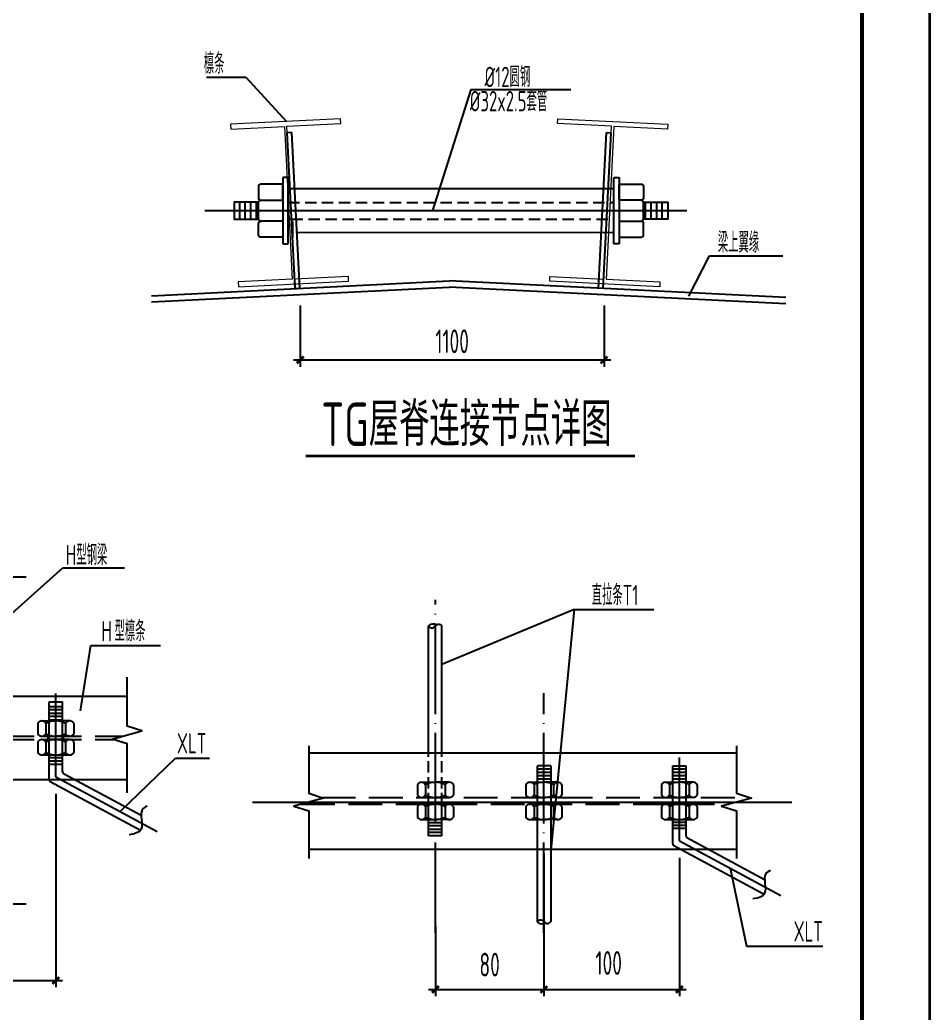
# Model space of a CAD drawing. Extents: x 447413 to 2975780, y -1432727 to 1301644.
# Drawn here: x 2723206 to 2743378, y -527105 to -505126 of the extents above; entities that cross this region are included whole.
import ezdxf
from ezdxf.enums import TextEntityAlignment as Align

# ---------------------------------------------------------------- set-up
doc = ezdxf.new("R2010")
doc.units = 0
doc.header["$LTSCALE"] = 1000
doc.header["$MEASUREMENT"] = 0
for name, pattern in [('ACAD_ISO04W100', [30.5, 24, -3, 0.5, -3]), ('CENTER', [50.8, 31.75, -6.35, 6.35, -6.35]), ('DASH', [0.35, 0.25, -0.1]), ('DASHED2', [0.375, 0.25, -0.125]), ('DOTE', [2.42, 2, -0.2, 0.02, -0.2])]:
    doc.linetypes.add(name, pattern=pattern)
for name, color, linetype in [('AXIS', 3, 'Continuous'), ('AXIS_DIM', 3, 'Continuous'), ('BLOT', 135, 'Continuous'), ('COLU_DE_NUM', 7, 'Continuous'), ('DIM_SYMB', 3, 'Continuous'), ('DOTE', 1, 'Continuous'), ('LAYER2', 1, 'Continuous'), ('PUB_TEXT', 7, 'Continuous'), ('TEXT', 6, 'Continuous'), ('THIN', 7, 'Continuous'), ('zc', 7, 'Continuous'), ('图框', 253, 'Continuous'), ('文字', 3, 'Continuous'), ('标注', 2, 'Continuous')]:
    doc.layers.add(name, color=color, linetype=linetype)
doc.layers.add('檩条', color=7, linetype='Continuous', lineweight=18)
doc.styles.add('TSSD_Dimension', font='sysz.shx', dxfattribs={"width": 0.7, "bigfont": 'syfs.shx'})
doc.styles.add('TSSD_Label', font='Tssdeng.shx', dxfattribs={"width": 0.7, "bigfont": 'hztxt.shx'})
doc.dimstyles.new('TSSD_10_150', dxfattribs={"dimtxt": 525, "dimasz": 150, "dimexe": 150, "dimexo": 375, "dimgap": 150, "dimtad": 1, "dimdec": 0, "dimlfac": 0.066667, "dimzin": 0, "dimdsep": 46, "dimtxsty": 'TSSD_Dimension', "dimblk": 'ARCHTICK', "dimblk1": 'ARCHTICK', "dimblk2": 'ARCHTICK', "dimcen": 0, "dimdle": 150, "dimclrt": 7, "dimadec": 0, "dimazin": 0, "dimtfac": 1, "dimtdec": 0, "dimtix": 1, "dimtmove": 2, "dimatfit": 3, "dimfxl": 0, "dimtolj": 1, "dimtzin": 0, "dimarcsym": 0})

# ---------------------------------------------------------------- blocks, each defined once
blk = doc.blocks.new('A$C6B0021A6')
at = {"layer": '图框', "color": 2, "const_width": 40, "elevation": -84000}
blk.add_lwpolyline([(20, 84120), (118920, 84120), (118920, 20), (20, 20)], close=True, dxfattribs=at)
at = {"layer": '图框', "color": 153, "const_width": 58, "elevation": -84000}
blk.add_lwpolyline([(111420, 1020), (2520, 1020), (2520, 83120), (111420, 83120)], close=True, dxfattribs=at)
blk = doc.blocks.new('_ArchTick')
at = {"color": 0, "linetype": 'ByBlock', "const_width": 0.4}
blk.add_lwpolyline([(-0.5, -0.5), (0.5, 0.5)], dxfattribs=at)
blk = doc.blocks.new('*D1616')
at = {"layer": 'AXIS_DIM', "color": 0, "lineweight": -2, "transparency": 16777216}
for p, q in [((2732405, -525178), (2732405, -526730)), ((2734805, -525178), (2734805, -526730)), ((2732255, -526580), (2734955, -526580))]:
    blk.add_line(p, q, dxfattribs=at)
at = {"layer": 'Defpoints', "color": 0, "transparency": 16777216}
for p in [(2732405, -524803), (2734805, -524803), (2734805, -526580)]:
    blk.add_point(p, dxfattribs=at)
at = {"layer": 'AXIS_DIM', "color": 0, "lineweight": -2, "transparency": 16777216, "xscale": 150, "yscale": 150, "zscale": 150, "rotation": 180}
blk.add_blockref('_ArchTick', (2732405, -526580), dxfattribs=at)
at = {"layer": 'AXIS_DIM', "color": 0, "lineweight": -2, "transparency": 16777216, "xscale": 150, "yscale": 150, "zscale": 150}
blk.add_blockref('_ArchTick', (2734805, -526580), dxfattribs=at)
at = {"layer": 'AXIS_DIM', "color": 7, "transparency": 16777216, "insert": (2733605, -526032), "char_height": 525, "attachment_point": 5, "style": 'TSSD_Dimension'}
blk.add_mtext('\\A1;80', dxfattribs=at)
blk = doc.blocks.new('*D1617')
at = {"layer": 'AXIS_DIM', "color": 0, "lineweight": -2, "transparency": 16777216}
for p, q in [((2734805, -523570), (2734805, -526730)), ((2737805, -523669), (2737805, -526730)), ((2734655, -526580), (2737955, -526580))]:
    blk.add_line(p, q, dxfattribs=at)
at = {"layer": 'Defpoints', "color": 0, "transparency": 16777216}
for p in [(2734805, -523195), (2737805, -523294), (2737805, -526580)]:
    blk.add_point(p, dxfattribs=at)
at = {"layer": 'AXIS_DIM', "color": 0, "lineweight": -2, "transparency": 16777216, "xscale": 150, "yscale": 150, "zscale": 150, "rotation": 180}
blk.add_blockref('_ArchTick', (2734805, -526580), dxfattribs=at)
at = {"layer": 'AXIS_DIM', "color": 0, "lineweight": -2, "transparency": 16777216, "xscale": 150, "yscale": 150, "zscale": 150}
blk.add_blockref('_ArchTick', (2737805, -526580), dxfattribs=at)
at = {"layer": 'AXIS_DIM', "color": 7, "transparency": 16777216, "insert": (2736241, -525995), "char_height": 525, "attachment_point": 5, "style": 'TSSD_Dimension'}
blk.add_mtext('\\A1;100', dxfattribs=at)
blk = doc.blocks.new('*D1619')
at = {"layer": 'AXIS_DIM', "color": 0, "lineweight": -2, "transparency": 16777216}
for p, q in [((2724003, -522252), (2724003, -526532)), ((2720722, -525657), (2720722, -526532)), ((2720572, -526382), (2724153, -526382))]:
    blk.add_line(p, q, dxfattribs=at)
at = {"layer": 'Defpoints', "color": 0, "transparency": 16777216}
for p in [(2724003, -521877), (2720722, -525282), (2724003, -526382)]:
    blk.add_point(p, dxfattribs=at)
at = {"layer": 'AXIS_DIM', "color": 0, "lineweight": -2, "transparency": 16777216, "xscale": 150, "yscale": 150, "zscale": 150, "rotation": 180}
blk.add_blockref('_ArchTick', (2720722, -526382), dxfattribs=at)
at = {"layer": 'AXIS_DIM', "color": 0, "lineweight": -2, "transparency": 16777216, "xscale": 150, "yscale": 150, "zscale": 150}
blk.add_blockref('_ArchTick', (2724003, -526382), dxfattribs=at)
at = {"layer": 'AXIS_DIM', "color": 7, "transparency": 16777216, "insert": (2722362, -525970), "char_height": 525, "attachment_point": 5, "style": 'TSSD_Dimension'}
blk.add_mtext('\\A1;100', dxfattribs=at)
blk = doc.blocks.new('*D1620')
at = {"layer": 'AXIS_DIM', "color": 0, "lineweight": -2, "transparency": 16777216}
for p, q in [((2729413, -511443), (2729413, -512801)), ((2736137, -511449), (2736137, -512801)), ((2729263, -512651), (2736287, -512651))]:
    blk.add_line(p, q, dxfattribs=at)
at = {"layer": 'Defpoints', "color": 0, "transparency": 16777216}
for p in [(2729413, -511068), (2736137, -511074), (2736137, -512651)]:
    blk.add_point(p, dxfattribs=at)
at = {"layer": 'AXIS_DIM', "color": 0, "lineweight": -2, "transparency": 16777216, "xscale": 150, "yscale": 150, "zscale": 150, "rotation": 180}
blk.add_blockref('_ArchTick', (2729413, -512651), dxfattribs=at)
at = {"layer": 'AXIS_DIM', "color": 0, "lineweight": -2, "transparency": 16777216, "xscale": 150, "yscale": 150, "zscale": 150}
blk.add_blockref('_ArchTick', (2736137, -512651), dxfattribs=at)
at = {"layer": 'AXIS_DIM', "color": 7, "transparency": 16777216, "insert": (2732775, -512239), "char_height": 525, "attachment_point": 5, "style": 'TSSD_Dimension'}
blk.add_mtext('\\A1;1100', dxfattribs=at)

msp = doc.modelspace()

# ---------------------------------------------------------------- linework, layer by layer
at = {"color": 9}
for p, q in [((2728072.2, -509533.6, 252000), (2728072.2, -509163.3, 252000)), ((2728195.6, -509533.6, 252000), (2728195.6, -509163.3, 252000)), ((2728319.1, -509533.6, 252000), (2728319.1, -509163.3, 252000)), ((2737179.2, -509533.6, 252000), (2737179.2, -509163.3, 252000)), ((2737302.7, -509533.6, 252000), (2737302.7, -509163.3, 252000)), ((2737426.1, -509533.6, 252000), (2737426.1, -509163.3, 252000))]:
    msp.add_line(p, q, dxfattribs=at)
at = {"color": 7}
for p, q in [((2732249.9, -521342.1, 252000), (2732249.9, -518535.4, 252000)), ((2732550, -521342.1, 252000), (2732550, -518535.4, 252000)), ((2729600, -521342.1, 252000), (2739069.3, -521342.1, 252000)), ((2734656, -521632.3, 252000), (2734656, -522482.7, 252000)), ((2734956.1, -521632.3, 252000), (2734662.2, -521632.3, 252000)), ((2734956.1, -521632.3, 252000), (2734956.1, -522482.7, 252000)), ((2737657.8, -521632.3, 252000), (2737951.8, -521632.3, 252000)), ((2737657.8, -523358.5, 252000), (2737657.8, -521632.3, 252000)), ((2737951.8, -523182.9, 252000), (2737951.8, -521632.3, 252000)), ((2732249.9, -523180.9, 252000), (2732249.9, -522482.7, 252000)), ((2732550, -523180.9, 252000), (2732550, -522482.7, 252000)), ((2734656, -522482.7, 252000), (2734656, -525085.7, 252000)), ((2734956.1, -522482.7, 252000), (2734956.1, -525085.7, 252000)), ((2732550, -523180.9, 252000), (2732249.9, -523180.9, 252000)), ((2737973.2, -523218.9, 252000), (2739692.9, -524144.8, 252000)), ((2729600, -523473.3, 252000), (2739069.3, -523473.3, 252000)), ((2737679.3, -523394.4, 252000), (2739680.4, -524471.8, 252000))]:
    msp.add_line(p, q, dxfattribs=at)
at = {"color": 1}
for p, q in [((2724148.9, -520325.4, 252000), (2723855, -520325.4, 252000)), ((2724148.9, -520396.5, 252000), (2723855, -520396.5, 252000)), ((2724148.9, -520472.1, 252000), (2723855, -520472.1, 252000)), ((2724148.9, -520543.3, 252000), (2723855, -520543.3, 252000)), ((2724148.9, -520618.9, 252000), (2723855, -520618.9, 252000)), ((2724148.9, -521453, 252000), (2723855, -521453, 252000)), ((2724148.9, -521528.6, 252000), (2723855, -521528.6, 252000)), ((2724148.9, -521599.7, 252000), (2723855, -521599.7, 252000)), ((2734956.1, -521707.9, 252000), (2734662.2, -521707.9, 252000)), ((2734956.1, -521707.9, 252000), (2734662.2, -521707.9, 252000)), ((2734956.1, -521779.1, 252000), (2734662.2, -521779.1, 252000)), ((2737951.8, -521707.9, 252000), (2737657.8, -521707.9, 252000)), ((2737951.8, -521779.1, 252000), (2737657.8, -521779.1, 252000)), ((2734956.1, -521854.7, 252000), (2734662.2, -521854.7, 252000)), ((2734956.1, -521925.8, 252000), (2734662.2, -521925.8, 252000)), ((2737951.8, -521854.7, 252000), (2737657.8, -521854.7, 252000)), ((2737951.8, -521925.8, 252000), (2737657.8, -521925.8, 252000)), ((2732550, -522891.9, 252000), (2732256, -522891.9, 252000)), ((2732550, -522963, 252000), (2732256, -522963, 252000)), ((2732550, -523038.6, 252000), (2732256, -523038.6, 252000)), ((2737951.8, -522888.2, 252000), (2737657.8, -522888.2, 252000)), ((2737954.9, -522950.5, 252000), (2737660.9, -522950.5, 252000)), ((2737954.9, -523021.6, 252000), (2737660.9, -523021.6, 252000)), ((2732550, -523109.8, 252000), (2732256, -523109.8, 252000)), ((2732550, -523109.8, 252000), (2732256, -523109.8, 252000))]:
    msp.add_line(p, q, dxfattribs=at)
for p, q in [((2723694.6, -520640.4, 252000), (2724001.9, -520640.4, 252000)), ((2724309.3, -520640.4, 252000), (2724001.9, -520640.4, 252000)), ((2723604.9, -520695.8, 252000), (2723604.9, -520923, 252000)), ((2723784.3, -520695.8, 252000), (2723784.3, -520923, 252000)), ((2724219.6, -520695.8, 252000), (2724219.6, -520923, 252000)), ((2724398.9, -520695.8, 252000), (2724398.9, -520923, 252000)), ((2723604.9, -521107.3, 252000), (2723604.9, -521334.5, 252000)), ((2723694.6, -520978.4, 252000), (2724001.9, -520978.4, 252000)), ((2723694.6, -521051.9, 252000), (2724001.9, -521051.9, 252000)), ((2723784.3, -521107.3, 252000), (2723784.3, -521334.5, 252000)), ((2723830.5, -521051.9, 252000), (2723830.5, -520978.4, 252000)), ((2724119.5, -521051.9, 252000), (2723884.4, -521051.9, 252000)), ((2724309.3, -520978.4, 252000), (2724001.9, -520978.4, 252000)), ((2724309.3, -521051.9, 252000), (2724001.9, -521051.9, 252000)), ((2724173.4, -521051.9, 252000), (2724173.4, -520978.4, 252000)), ((2724219.6, -521107.3, 252000), (2724219.6, -521334.5, 252000)), ((2724398.9, -521107.3, 252000), (2724398.9, -521334.5, 252000)), ((2723694.6, -521389.9, 252000), (2724309.3, -521389.9, 252000)), ((2732097.5, -521994.7, 252000), (2732404.8, -521994.7, 252000)), ((2732712.1, -521994.7, 252000), (2732404.8, -521994.7, 252000)), ((2734497.5, -521994.7, 252000), (2734804.8, -521994.7, 252000)), ((2735112.1, -521994.7, 252000), (2734804.8, -521994.7, 252000)), ((2737497.5, -521994.7, 252000), (2737804.8, -521994.7, 252000)), ((2738112.1, -521994.7, 252000), (2737804.8, -521994.7, 252000)), ((2732007.8, -522050.1, 252000), (2732007.8, -522277.3, 252000)), ((2732187.1, -522050.1, 252000), (2732187.1, -522277.3, 252000)), ((2732622.4, -522050.1, 252000), (2732622.4, -522277.3, 252000)), ((2732801.8, -522050.1, 252000), (2732801.8, -522277.3, 252000)), ((2734407.8, -522050.1, 252000), (2734407.8, -522277.3, 252000)), ((2734587.1, -522050.1, 252000), (2734587.1, -522277.3, 252000)), ((2735022.4, -522050.1, 252000), (2735022.4, -522277.3, 252000)), ((2735201.8, -522050.1, 252000), (2735201.8, -522277.3, 252000)), ((2737407.8, -522050.1, 252000), (2737407.8, -522277.3, 252000)), ((2737587.1, -522050.1, 252000), (2737587.1, -522277.3, 252000)), ((2738022.4, -522050.1, 252000), (2738022.4, -522277.3, 252000)), ((2738201.8, -522050.1, 252000), (2738201.8, -522277.3, 252000)), ((2732097.5, -522332.7, 252000), (2732404.8, -522332.7, 252000)), ((2732712.1, -522332.7, 252000), (2732404.8, -522332.7, 252000)), ((2734497.5, -522332.7, 252000), (2734804.8, -522332.7, 252000)), ((2735112.1, -522332.7, 252000), (2734804.8, -522332.7, 252000)), ((2737497.5, -522332.7, 252000), (2737804.8, -522332.7, 252000)), ((2738112.1, -522332.7, 252000), (2737804.8, -522332.7, 252000)), ((2732007.8, -522538.1, 252000), (2732007.8, -522765.4, 252000)), ((2732097.5, -522482.7, 252000), (2732404.8, -522482.7, 252000)), ((2732187.1, -522538.1, 252000), (2732187.1, -522765.4, 252000)), ((2732712.1, -522482.7, 252000), (2732404.8, -522482.7, 252000)), ((2732622.4, -522538.1, 252000), (2732622.4, -522765.4, 252000)), ((2732801.8, -522538.1, 252000), (2732801.8, -522765.4, 252000)), ((2734407.8, -522538.1, 252000), (2734407.8, -522765.4, 252000)), ((2734497.5, -522482.7, 252000), (2734804.8, -522482.7, 252000)), ((2734587.1, -522538.1, 252000), (2734587.1, -522765.4, 252000)), ((2735112.1, -522482.7, 252000), (2734804.8, -522482.7, 252000)), ((2735022.4, -522538.1, 252000), (2735022.4, -522765.4, 252000)), ((2735201.8, -522538.1, 252000), (2735201.8, -522765.4, 252000)), ((2737407.8, -522538.1, 252000), (2737407.8, -522765.4, 252000)), ((2737497.5, -522482.7, 252000), (2737804.8, -522482.7, 252000)), ((2737587.1, -522538.1, 252000), (2737587.1, -522765.4, 252000)), ((2737922.4, -522482.7, 252000), (2737687.2, -522482.7, 252000)), ((2738112.1, -522482.7, 252000), (2737804.8, -522482.7, 252000)), ((2738022.4, -522538.1, 252000), (2738022.4, -522765.4, 252000)), ((2738201.8, -522538.1, 252000), (2738201.8, -522765.4, 252000)), ((2732097.5, -522820.7, 252000), (2732404.8, -522820.7, 252000)), ((2732712.1, -522820.7, 252000), (2732404.8, -522820.7, 252000)), ((2734497.5, -522820.7, 252000), (2734804.8, -522820.7, 252000)), ((2735112.1, -522820.7, 252000), (2734804.8, -522820.7, 252000)), ((2737497.5, -522820.7, 252000), (2738112.1, -522820.7, 252000))]:
    msp.add_line(p, q)
at = {"linetype": 'DASH', "ltscale": 3}
for p, q in [((2720673.9, -520978.4, 252000), (2725474.4, -520978.4, 252000)), ((2720673.9, -521051.9, 252000), (2725285.9, -521051.9, 252000)), ((2729882.3, -522332.7, 252000), (2739357, -522332.7, 252000)), ((2729429.4, -522482.7, 252000), (2738898.6, -522482.7, 252000))]:
    msp.add_line(p, q, dxfattribs=at)
at = {"color": 8, "linetype": 'DASH'}
for p, q in [((2732249.9, -522482.7, 252000), (2732249.9, -521342.1, 252000)), ((2732550, -522482.7, 252000), (2732550, -521342.1, 252000))]:
    msp.add_line(p, q, dxfattribs=at)
at = {"color": 7}
for centre, start, end in [((2732356.2, -518650.3, 252000), 60.91548, 132.78285), ((2734762.3, -524970.8, 252000), 227.21715, 299.08452)]:
    msp.add_arc(centre, 156.5, start, end, dxfattribs=at)
for centre, radius, start, end in [((2723694.6, -520740.7, 252000), 100.3, 26.60374, 153.39626), ((2724001.9, -521095.7, 252000), 455.4, 61.44652, 118.55348), ((2724309.3, -520740.7, 252000), 100.3, 26.60374, 153.39626), ((2723694.6, -520878.1, 252000), 100.3, 206.60374, 333.39626), ((2723694.6, -521152.2, 252000), 100.3, 26.60374, 153.39626), ((2724001.9, -520523, 252000), 455.4, 241.44652, 298.55348), ((2724001.9, -521507.2, 252000), 455.4, 61.44652, 118.55348), ((2724309.3, -520878.1, 252000), 100.3, 206.60374, 333.39626), ((2724309.3, -521152.2, 252000), 100.3, 26.60374, 153.39626), ((2723694.6, -521289.6, 252000), 100.3, 206.60374, 333.39626), ((2724001.9, -520934.5, 252000), 455.4, 241.44652, 298.55348), ((2724309.3, -521289.6, 252000), 100.3, 206.60374, 333.39626), ((2732097.5, -522095, 252000), 100.3, 26.60374, 153.39626), ((2732404.8, -522450.1, 252000), 455.4, 61.44652, 118.55348), ((2732712.1, -522095, 252000), 100.3, 26.60374, 153.39626), ((2734497.5, -522095, 252000), 100.3, 26.60374, 153.39626), ((2734804.8, -522450.1, 252000), 455.4, 61.44652, 118.55348), ((2735112.1, -522095, 252000), 100.3, 26.60374, 153.39626), ((2737497.5, -522095, 252000), 100.3, 26.60374, 153.39626), ((2737804.8, -522450.1, 252000), 455.4, 61.44652, 118.55348), ((2738112.1, -522095, 252000), 100.3, 26.60374, 153.39626), ((2732097.5, -522232.4, 252000), 100.3, 206.60374, 333.39626), ((2732404.8, -521877.4, 252000), 455.4, 241.44652, 298.55348), ((2732712.1, -522232.4, 252000), 100.3, 206.60374, 333.39626), ((2734497.5, -522232.4, 252000), 100.3, 206.60374, 333.39626), ((2734804.8, -521877.4, 252000), 455.4, 241.44652, 298.55348), ((2735112.1, -522232.4, 252000), 100.3, 206.60374, 333.39626), ((2737497.5, -522232.4, 252000), 100.3, 206.60374, 333.39626), ((2737804.8, -521877.4, 252000), 455.4, 241.44652, 298.55348), ((2738112.1, -522232.4, 252000), 100.3, 206.60374, 333.39626), ((2732097.5, -522583, 252000), 100.3, 26.60374, 153.39626), ((2732404.8, -522938.1, 252000), 455.4, 61.44652, 118.55348), ((2732712.1, -522583, 252000), 100.3, 26.60374, 153.39626), ((2734497.5, -522583, 252000), 100.3, 26.60374, 153.39626), ((2734804.8, -522938.1, 252000), 455.4, 61.44652, 118.55348), ((2735112.1, -522583, 252000), 100.3, 26.60374, 153.39626), ((2737497.5, -522583, 252000), 100.3, 26.60374, 153.39626), ((2737804.8, -522938.1, 252000), 455.4, 61.44652, 118.55348), ((2738112.1, -522583, 252000), 100.3, 26.60374, 153.39626), ((2732097.5, -522720.4, 252000), 100.3, 206.60374, 333.39626), ((2732404.8, -522365.4, 252000), 455.4, 241.44652, 298.55348), ((2732712.1, -522720.4, 252000), 100.3, 206.60374, 333.39626), ((2734497.5, -522720.4, 252000), 100.3, 206.60374, 333.39626), ((2734804.8, -522365.4, 252000), 455.4, 241.44652, 298.55348), ((2735112.1, -522720.4, 252000), 100.3, 206.60374, 333.39626), ((2737497.5, -522720.4, 252000), 100.3, 206.60374, 333.39626), ((2737804.8, -522365.4, 252000), 455.4, 241.44652, 298.55348), ((2738112.1, -522720.4, 252000), 100.3, 206.60374, 333.39626), ((2737992.6, -523182.9, 252000), 40.8, 180, 241.70166), ((2737698.7, -523358.5, 252000), 40.8, 180, 241.70166)]:
    msp.add_arc(centre, radius, start, end)
at = {"color": 1, "linetype": 'CENTER', "ltscale": 1000}
msp.add_arc((2737807.2, -523293.6, 252000), 2.45, 180, 241.70166, dxfattribs=at)
at = {"color": 7}
for points in [[(2732249.9, -518535.4, 252000), (2732331.7, -518583.4, 252000), (2732466.8, -518498.3, 252000), (2732550, -518535.4, 252000)], [(2734656, -525085.7, 252000), (2734737.9, -525037.7, 252000), (2734873, -525122.8, 252000), (2734956.1, -525085.7, 252000)]]:
    msp.add_spline(points, degree=3, dxfattribs=at)
for points in [[(2726021.2, -522527.6, 252000), (2725973.3, -522544.5, 252000), (2725820.7, -522635.5, 252000), (2726002.9, -523071.5, 252000), (2725747.6, -523140.7, 252000), (2725625.2, -523158.7, 252000)], [(2739824, -523946.1, 252000), (2739776.2, -523963, 252000), (2739623.5, -524053.9, 252000), (2739805.8, -524489.9, 252000), (2739550.5, -524559.2, 252000), (2739428.1, -524577.1, 252000)]]:
    msp.add_open_spline(points, degree=3, knots=[183.4325027, 183.4325027, 183.4325027, 183.4325027, 362.9634196, 887.2207453, 1265.7995301, 1265.7995301, 1265.7995301, 1265.7995301])
at = {"layer": 'AXIS', "linetype": 'DOTE'}
for p, q in [((2732404.8, -525325.9, 252000), (2732404.8, -517962.5, 252000)), ((2724001.9, -521875.2, 252000), (2724001.9, -520031.6, 252000)), ((2734804.8, -525325.9, 252000), (2734804.8, -520022.5, 252000)), ((2737804.8, -523293.6, 252000), (2737804.8, -521450.1, 252000))]:
    msp.add_line(p, q, dxfattribs=at)
at = {"layer": 'BLOT'}
for p, q in [((2729144.1, -508611.3, 252000), (2729024.4, -508611.3, 252000)), ((2729024.4, -508611.3, 252000), (2729024.4, -510083.4, 252000)), ((2729144.1, -510083.4, 252000), (2729144.1, -508611.3, 252000)), ((2736354.2, -508611.3, 252000), (2736473.9, -508611.3, 252000)), ((2736354.2, -510083.4, 252000), (2736354.2, -508611.3, 252000)), ((2736473.9, -508611.3, 252000), (2736473.9, -510083.4, 252000)), ((2728442.5, -509533.6, 252000), (2728442.5, -509163.3, 252000)), ((2737055.8, -509533.6, 252000), (2737055.8, -509163.3, 252000)), ((2729239.7, -509584.7, 252000), (2729239.7, -509942.1, 252000)), ((2729024.4, -510083.4, 252000), (2729144.1, -510083.4, 252000)), ((2736473.9, -510083.4, 252000), (2736354.2, -510083.4, 252000))]:
    msp.add_line(p, q, dxfattribs=at)
at = {"layer": 'BLOT', "elevation": 252000}
for points in [[(2729024.4, -509117), (2729024.4, -508759.6), (2728547.2, -508759.6, 0.4142136), (2728485.5, -508821.3), (2728485.5, -509055.3, 0.4142136), (2728547.2, -509117)], [(2736473.9, -509117), (2736473.9, -508759.6), (2736951.1, -508759.6, -0.4142136), (2737012.8, -508821.3), (2737012.8, -509055.3, -0.4142136), (2736951.1, -509117)], [(2728547.2, -509117), (2729024.4, -509117), (2729024.4, -509579.9), (2728547.6, -509579.9, -0.4142136), (2728485.9, -509518.1), (2728485.9, -509178.7, -0.4142136), (2728547.6, -509117)], [(2736951.1, -509117), (2736473.9, -509117), (2736473.9, -509579.9), (2736950.7, -509579.9, 0.4142136), (2737012.4, -509518.1), (2737012.4, -509178.7, 0.4142136), (2736950.7, -509117)], [(2729024.4, -509579.9), (2729024.4, -509937.3), (2728547.2, -509937.3, -0.4142136), (2728485.5, -509875.5), (2728485.5, -509641.6, -0.4142136), (2728547.2, -509579.9)], [(2736473.9, -509579.9), (2736473.9, -509937.3), (2736951.1, -509937.3, 0.4142136), (2737012.8, -509875.5), (2737012.8, -509641.6, 0.4142136), (2736951.1, -509579.9)]]:
    msp.add_lwpolyline(points, format="xyb", dxfattribs=at)
for points in [[(2729239.7, -509168.1), (2729144.7, -509162.2)], [(2729144.7, -509532.5), (2729239.7, -509538.4)]]:
    msp.add_lwpolyline(points, dxfattribs=at)
at = {"layer": 'DIM_SYMB', "const_width": 62.5, "elevation": 252000}
msp.add_lwpolyline([(2729535.9, -514775.2), (2736826, -514775.2)], dxfattribs=at)
at = {"layer": 'DOTE'}
for p, q in [((2727302.3, -509347.4, 252000), (2737966.9, -509347.4, 252000)), ((2728352.5, -522436.2, 252000), (2740294.5, -522436.2, 252000))]:
    msp.add_line(p, q, dxfattribs=at)
at = {"layer": 'LAYER2', "linetype": 'ACAD_ISO04W100', "ltscale": 100}
for p, q in [((2724003.2, -521877.3, 252000), (2726244.5, -523084.1, 252000)), ((2737806.1, -523295.8, 252000), (2740047.4, -524502.5, 252000))]:
    msp.add_line(p, q, dxfattribs=at)
at = {"layer": 'PUB_TEXT', "ltscale": 10}
for p, q in [((2720673.9, -520092.7, 252000), (2725578.5, -520092.7, 252000)), ((2723855, -521940, 252000), (2723855, -520213.9, 252000)), ((2723855, -520213.9, 252000), (2724148.9, -520213.9, 252000)), ((2724148.9, -521764.5, 252000), (2724148.9, -520213.9, 252000)), ((2720673.9, -521937.6, 252000), (2725578.5, -521937.6, 252000)), ((2723876.4, -521976, 252000), (2725877.5, -523053.4, 252000)), ((2724170.4, -521800.4, 252000), (2725890.1, -522726.3, 252000))]:
    msp.add_line(p, q, dxfattribs=at)
for centre, radius in [((2724189.7, -521764.5, 252000), 40.8), ((2723895.8, -521940, 252000), 40.8), ((2724004.4, -521875.2, 252000), 2.45)]:
    msp.add_arc(centre, radius, 180, 241.70166, dxfattribs=at)
at = {"layer": 'TEXT'}
for p, q in [((2729228.4, -507617.2, 252000), (2729124.9, -507622.3, 252000)), ((2729297.5, -511074, 252000), (2729124.9, -507622.3, 252000)), ((2729401, -511068.9, 252000), (2729228.4, -507617.2, 252000)), ((2736016.2, -511068.9, 252000), (2736188.8, -507617.2, 252000)), ((2736119.8, -511074, 252000), (2736292.4, -507622.3, 252000)), ((2736188.8, -507617.2, 252000), (2736292.4, -507622.3, 252000)), ((2729186.8, -508860.7, 252000), (2736354.2, -508860.7, 252000)), ((2729338.9, -509825.8, 252000), (2736354.2, -509831.1, 252000)), ((2729288.8, -510901.5, 252000), (2729297.5, -511074, 252000)), ((2729193.9, -511079.2, 252000), (2729297.5, -511074, 252000))]:
    msp.add_line(p, q, dxfattribs=at)
at = {"layer": 'TEXT', "linetype": 'DASHED2'}
msp.add_line((2729144.1, -509168.6, 252000), (2736354.2, -509168.6, 252000), dxfattribs=at)
at = {"layer": 'TEXT', "linetype": 'DASHED2', "elevation": 252000}
msp.add_lwpolyline([(2729220.7, -509538.4), (2736354.2, -509538.4)], dxfattribs=at)
at = {"layer": 'THIN', "elevation": 252000}
for points in [[(2718097.1, -517448.8), (2720526.6, -517448.8), (2720631.6, -517118.8), (2720811.6, -517778.8), (2720916.6, -517448.8), (2723346.1, -517448.8)], [(2725578.5, -522227.3), (2725578.5, -521145), (2725248.5, -521040), (2725908.5, -520860), (2725578.5, -520755), (2725578.5, -519672.7)], [(2729600, -521191.2), (2729600, -522241.2), (2729930, -522346.2), (2729270, -522526.2), (2729600, -522631.2), (2729600, -523681.2)], [(2739069.3, -521191.2), (2739069.3, -522241.2), (2739399.3, -522346.2), (2738739.3, -522526.2), (2739069.3, -522631.2), (2739069.3, -523681.2)], [(2718097.1, -524683.9), (2720526.6, -524683.9), (2720631.6, -524353.9), (2720811.6, -525013.9), (2720916.6, -524683.9), (2723346.1, -524683.9)]]:
    msp.add_lwpolyline(points, dxfattribs=at)
at = {"layer": 'zc', "color": 0, "linetype": 'ByBlock'}
for p, q in [((2726117.9, -511229, 252000), (2732708.6, -510899.4, 252000)), ((2740163.8, -511272.2, 252000), (2732708.6, -510899.4, 252000)), ((2726117.9, -511367.4, 252000), (2732708.6, -511037.8, 252000)), ((2740163.8, -511410.6, 252000), (2732708.6, -511037.8, 252000))]:
    msp.add_line(p, q, dxfattribs=at)
at = {"layer": 'zc', "color": 0, "elevation": 252000}
for points in [[(2728485.5, -509163.3), (2727948.8, -509163.3), (2727948.8, -509533.6), (2728485.5, -509533.6)], [(2737012.8, -509163.3), (2737549.5, -509163.3), (2737549.5, -509533.6), (2737012.8, -509533.6)]]:
    msp.add_lwpolyline(points, dxfattribs=at)
at = {"layer": '标注'}
for p, q in [((2727336.8, -506396.1, 252000), (2728205.9, -506396.1, 252000)), ((2728205.9, -506396.1, 252000), (2729110.8, -507373.6, 252000)), ((2733186.2, -506665.7, 252000), (2732342.1, -509347.4, 252000)), ((2733186.2, -506665.7, 252000), (2735399.3, -506665.7, 252000)), ((2738014.8, -511241.8, 252000), (2738474.2, -510347.8, 252000)), ((2738474.2, -510347.8, 252000), (2740093.4, -510347.8, 252000)), ((2722611.7, -518627.5, 252000), (2724157.3, -517249.1, 252000)), ((2724157.3, -517249.1, 252000), (2725521.7, -517249.1, 252000)), ((2735476.4, -518175.3, 252000), (2732550, -519394, 252000)), ((2735476.4, -518175.3, 252000), (2734956.1, -523499.1, 252000)), ((2735476.4, -518175.3, 252000), (2737242.1, -518175.3, 252000)), ((2735476.4, -518175.3, 252000), (2737242.1, -518175.3, 252000)), ((2724547.7, -520419.1, 252000), (2724778.6, -518968.4, 252000)), ((2724778.6, -518968.4, 252000), (2726317.1, -518968.4, 252000)), ((2725423.2, -522641.9, 252000), (2726653.4, -521460.3, 252000)), ((2726653.4, -521460.3, 252000), (2727402.2, -521460.3, 252000)), ((2738926.7, -523899.1, 252000), (2739294.1, -525622.4, 252000)), ((2739294.1, -525622.4, 252000), (2740980.5, -525622.4, 252000))]:
    msp.add_line(p, q, dxfattribs=at)
at = {"layer": '檩条', "elevation": 252000}
for points in [[(2728047.1, -511031.3), (2730483.4, -510909.5), (2730478, -510801.6), (2729286.8, -510861.2), (2729117.8, -507481.4), (2730309, -507421.9), (2730303.6, -507314), (2727867.3, -507435.8), (2727872.7, -507543.7), (2729063.9, -507484.1), (2729232.9, -510863.9), (2728041.7, -510923.5), (2728047.1, -511031.3)], [(2737370.2, -511031.3), (2734933.9, -510909.5), (2734939.3, -510801.6), (2736130.4, -510861.2), (2736299.4, -507481.4), (2735108.3, -507421.9), (2735113.6, -507314), (2737549.9, -507435.8), (2737544.5, -507543.7), (2736353.4, -507484.1), (2736184.4, -510863.9), (2737375.5, -510923.5), (2737370.2, -511031.3)]]:
    msp.add_lwpolyline(points, dxfattribs=at)

# ---------------------------------------------------------------- block references
at = {"xscale": 1.5, "yscale": 1.5, "zscale": 1.5, "rotation": 270}
msp.add_blockref('A$C6B0021A6', (2617168.3, -364986.5, 252000), dxfattribs=at)

# ---------------------------------------------------------------- texts
at = {"layer": 'COLU_DE_NUM', "style": 'TSSD_Label', "width": 0.7}
msp.add_text('TG屋脊连接节点详图', height=960, dxfattribs=at).set_placement((2733092.7, -514025.2, 252000), align=Align.MIDDLE)
at = {"layer": 'PUB_TEXT', "style": 'TSSD_Dimension', "width": 0.705882}
for s, p in [('檩条', (2727279, -506318.3, 252000)), ('%%C12圆钢', (2733492.1, -506612.8, 252000)), ('%%C32x2.5套管', (2733166.6, -507150.2, 252000)), ('梁上翼缘', (2738657.2, -510276.3, 252000)), ('H型钢梁', (2724222.1, -517189.8, 252000)), ('直拉条T1', (2735864.5, -518079.3, 252000)), ('H', (2725009.8, -518876.9, 252000)), ('型檩条', (2725302.3, -518875.4, 252000)), ('XLT', (2726683, -521358.5, 252000))]:
    msp.add_text(s, height=450, dxfattribs=at).set_placement(p)
at = {"layer": '文字', "style": 'TSSD_Dimension', "width": 0.7}
msp.add_text('XLT', height=450, dxfattribs=at).set_placement((2740334, -525520.6, 252000))

# ---------------------------------------------------------------- dimensions: what is measured, and where the dimension line sits
at = {"layer": 'AXIS_DIM'}
for base, p1, p2, text, picture, middle in [((2736136.7, -512651.2, 252000), (2729413.3, -511068.3, 252000), (2736136.7, -511073.9, 252000), '1100', '*D1620', (2732775, -512238.7, 252000)), ((2724003.2, -526382.2, 252000), (2720721.6, -525281.9, 252000), (2724003.2, -521877.3, 252000), '100', '*D1619', (2722362.4, -525969.7, 252000))]:
    dim = msp.add_linear_dim(base=base, p1=p1, p2=p2, text=text, dimstyle='TSSD_10_150', dxfattribs=at)
    dim.commit()
    dim.dimension.update_dxf_attribs({"geometry": picture, "text_midpoint": middle})
for base, p1, p2, text, picture, middle in [((2737804.8, -526579.8, 252000), (2734804.8, -523195.4, 252000), (2737804.8, -523293.6, 252000), '100', '*D1617', (2736241, -525994.7, 252000)), ((2734804.8, -526579.8, 252000), (2732404.8, -524803.4, 252000), (2734804.8, -524803.4, 252000), '80', '*D1616', (2733604.8, -526032.1, 252000))]:
    dim = msp.add_linear_dim(base=base, p1=p1, p2=p2, text=text, dimstyle='TSSD_10_150', dxfattribs=at)
    dim.commit()
    dim.dimension.update_dxf_attribs({"geometry": picture, "text_midpoint": middle, "dimtype": 128})

doc.saveas('drawing.dxf')
